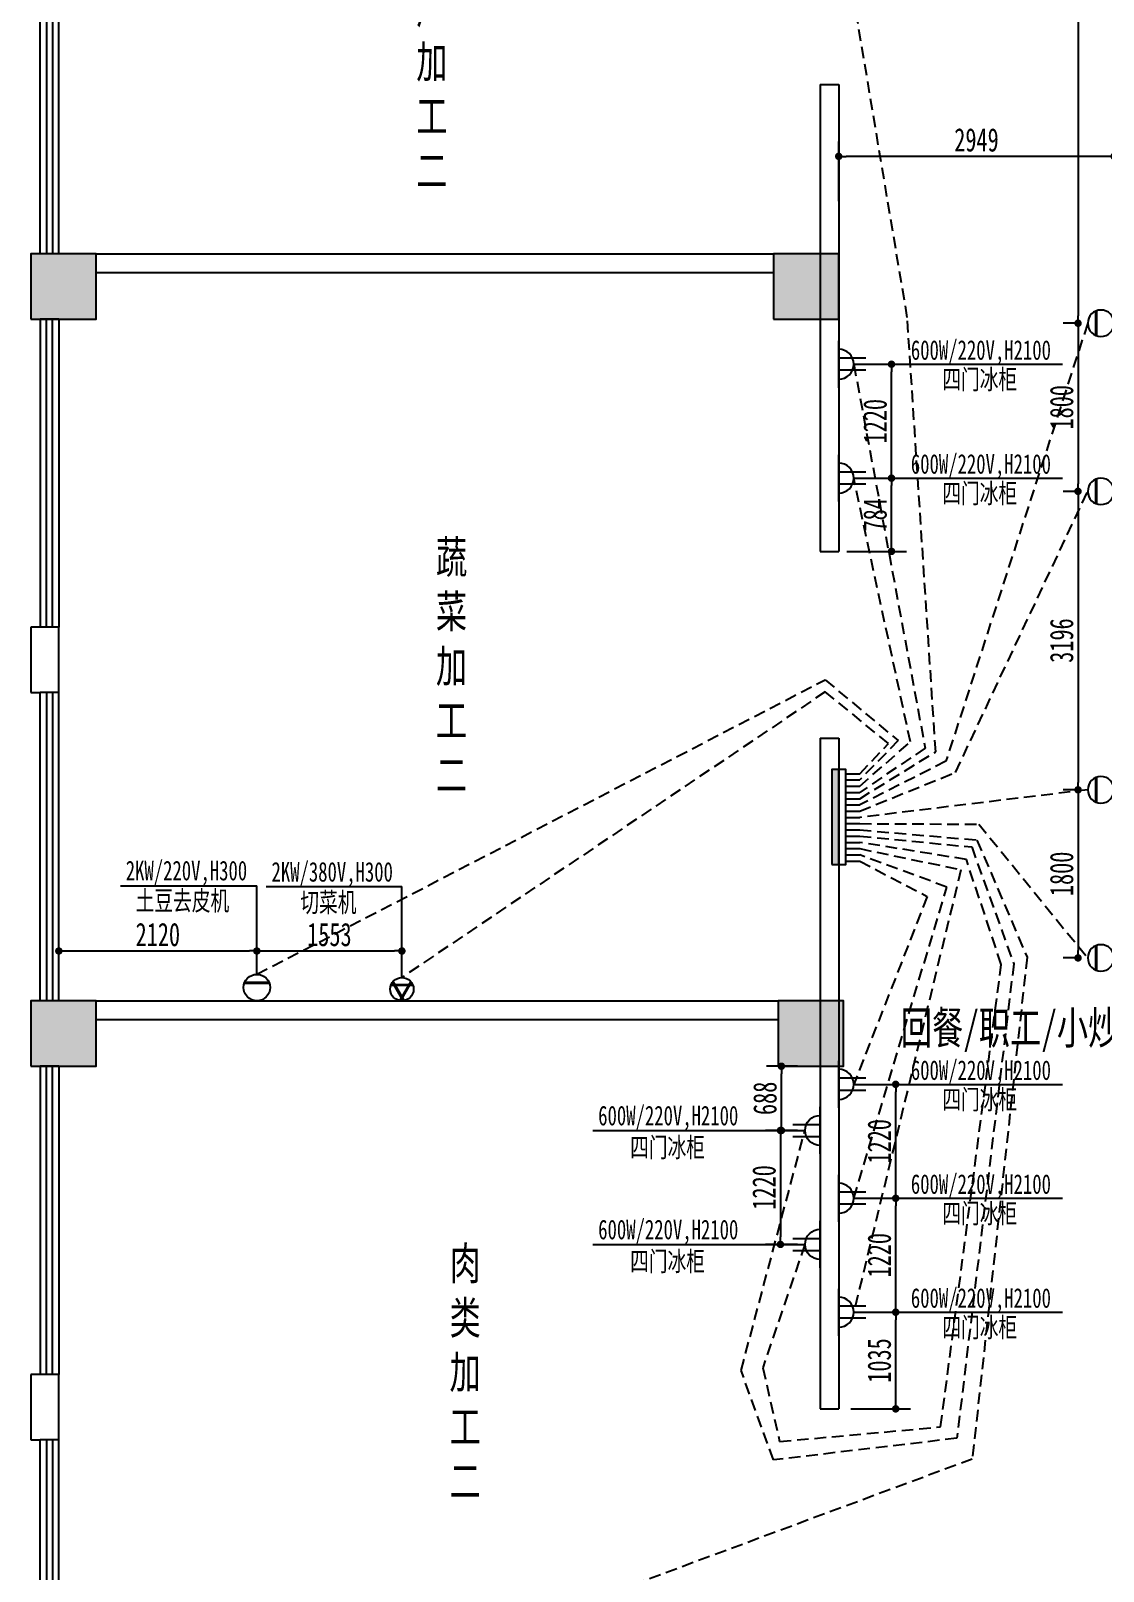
# Model space of a CAD drawing. Header units: inches. Extents: x -584 to 1446124, y -108140 to 99637.
# Drawn here: x 1323134 to 1334615, y 23022 to 39516 of the extents above; entities that cross this region are included whole.
import ezdxf

# ---------------------------------------------------------------- set-up
doc = ezdxf.new("R2010")
doc.units = ezdxf.units.IN
doc.header["$MEASUREMENT"] = 0
doc.linetypes.add('HIDDEN', pattern=[0.375, 0.25, -0.125])
for name, color, linetype in [('COLUMN', 6, 'Continuous'), ('WALL', 7, 'Continuous'), ('WINDOW', 3, 'Continuous'), ('供排水', 4, 'Continuous'), ('电位', 1, 'Continuous')]:
    doc.layers.add(name, color=color, linetype=linetype)
doc.styles.get("Standard").update_dxf_attribs({"font": '', "width": 0.7, "height": 250})
doc.styles.add('STYLE4', font='', dxfattribs={"width": 0.7, "height": 180})
doc.styles.get('Standard').set_extended_font_data('NSimSun')
doc.styles.get('STYLE4').set_extended_font_data('NSimSun')
doc.dimstyles.new('电路', dxfattribs={"dimscale": 80, "dimtxt": 2.5, "dimasz": 1, "dimexe": 2, "dimexo": 1, "dimtad": 1, "dimdec": 0, "dimtxsty": 'Standard', "dimblk": 'DOT', "dimcen": 1, "dimclrd": 6, "dimclre": 6, "dimclrt": 6, "dimadec": 0, "dimazin": 0, "dimtfac": 1, "dimtdec": 0, "dimtmove": 0, "dimatfit": 3, "dimfxl": 0, "dimarcsym": 0})

# ---------------------------------------------------------------- blocks, each defined once
blk = doc.blocks.new('_FZH')
at = {"layer": 'WALL'}
blk.add_lwpolyline([(-0.5, -0.5), (0.5, -0.5), (0.5, 0.5), (-0.5, 0.5)], close=True, dxfattribs=at)
blk.add_solid([(-0.5, -0.5), (0.5, -0.5), (-0.5, 0.5), (0.5, 0.5)], dxfattribs=at)
blk = doc.blocks.new('$TCHSYS$WIN2D')
for p, q in [((-0.5, 0.5), (0.5, 0.5)), ((-0.5, 0.5), (-0.5, -0.5)), ((0.5, 0.5), (0.5, -0.5)), ((0.5, 0.1667), (-0.5, 0.1667)), ((0.5, -0.1667), (-0.5, -0.1667)), ((-0.5, -0.5), (0.5, -0.5))]:
    blk.add_line(p, q)
blk = doc.blocks.new('A$C3BCC7316')
at = {"layer": '电位'}
for p, q in [((99, 215), (404, 215)), ((104, 226), (399, 226)), ((0, 0), (503, 0))]:
    blk.add_line(p, q, dxfattribs=at)
blk.add_circle((252, 161), 161, dxfattribs=at)
blk = doc.blocks.new('A$C14B745F9')
at = {"layer": '电位'}
for p, q in [((0, 503), (0, 0)), ((1, 233), (257, 381)), ((257, 122), (1, 270)), ((3, 222), (266, 374)), ((266, 129), (3, 281)), ((215, 404), (215, 99)), ((226, 399), (226, 104))]:
    blk.add_line(p, q, dxfattribs=at)
blk.add_circle((161, 252), 161, dxfattribs=at)
blk = doc.blocks.new('A$C45DF5A34')
at = {"layer": '电位', "color": 4, "rotation": 90}
blk.add_blockref('A$C14B745F9', (503, 0), dxfattribs=at)
blk = doc.blocks.new('A$C719F3E81')
at = {"layer": '电位', "color": 4, "rotation": 180}
blk.add_blockref('A$C45DF5A34', (503, 323), dxfattribs=at)
blk = doc.blocks.new('A$C2F906CB9')
at = {"layer": '电位', "color": 1, "ltscale": 400}
blk.add_blockref('A$C719F3E81', (0, 0), dxfattribs=at)
blk = doc.blocks.new('A$C6BFE34A6')
at = {"layer": '电位', "xscale": 0.777089783281734, "yscale": 0.777089783281734, "zscale": 0.777089783281734}
blk.add_blockref('A$C2F906CB9', (0, 0), dxfattribs=at)
blk = doc.blocks.new('A$C67150746')
at = {"layer": '供排水', "color": 1, "rotation": 270}
blk.add_blockref('A$C6BFE34A6', (0, 391), dxfattribs=at)
blk = doc.blocks.new('A$C51460DDB')
at = {"layer": '电位', "linetype": 'ByBlock', "xscale": -1}
blk.add_blockref('A$C67150746', (251, 0), dxfattribs=at)
blk = doc.blocks.new('A$C75EF68A1')
at = {"layer": 'WALL', "color": 5, "rotation": 180}
blk.add_blockref('A$C51460DDB', (251, 391), dxfattribs=at)
blk = doc.blocks.new('A$C776A0E82')
at = {"layer": '电位', "color": 6}
blk.add_blockref('A$C75EF68A1', (0, 0), dxfattribs=at)
blk = doc.blocks.new('A$C12B31555')
at = {"layer": '电位', "color": 6, "rotation": 270}
blk.add_blockref('A$C776A0E82', (0, 251), dxfattribs=at)
blk = doc.blocks.new('A$C380528E4')
at = {"layer": '电位', "color": 6, "rotation": 180}
blk.add_blockref('A$C12B31555', (391, 251), dxfattribs=at)
blk = doc.blocks.new('_DOT')
at = {"color": 0, "linetype": 'ByBlock'}
blk.add_line((-0.5, 0), (-1, 0), dxfattribs=at)
at = {"color": 0, "linetype": 'ByBlock', "const_width": 0.5}
blk.add_lwpolyline([(-0.25, 0, 1), (0.25, 0, 1)], format="xyb", close=True, dxfattribs=at)
blk = doc.blocks.new('*D547')
at = {"layer": 'Defpoints', "color": 0, "transparency": 16777216}
for p in [(1325554, 29663), (1325554, 29432), (1323434, 29129)]:
    blk.add_point(p, dxfattribs=at)
at = {"layer": '电位', "color": 6, "lineweight": -2, "transparency": 16777216}
for p, q in [((1323434, 29209), (1323434, 29823)), ((1325554, 29512), (1325554, 29823)), ((1323514, 29663), (1325474, 29663))]:
    blk.add_line(p, q, dxfattribs=at)
at = {"layer": '电位', "color": 6, "lineweight": -2, "transparency": 16777216, "xscale": 80, "yscale": 80, "zscale": 80, "rotation": 180}
blk.add_blockref('_DOT', (1323434, 29663), dxfattribs=at)
at = {"layer": '电位', "color": 6, "lineweight": -2, "transparency": 16777216, "xscale": 80, "yscale": 80, "zscale": 80}
blk.add_blockref('_DOT', (1325554, 29663), dxfattribs=at)
at = {"layer": '电位', "color": 6, "transparency": 16777216, "insert": (1324494, 29838), "char_height": 250, "attachment_point": 5}
blk.add_mtext('2120', dxfattribs=at)
blk = doc.blocks.new('*D548')
at = {"layer": 'Defpoints', "color": 0, "transparency": 16777216}
for p in [(1327107, 29663), (1325554, 29432), (1327107, 29380)]:
    blk.add_point(p, dxfattribs=at)
at = {"layer": '电位', "color": 6, "lineweight": -2, "transparency": 16777216}
for p, q in [((1325554, 29512), (1325554, 29823)), ((1327107, 29460), (1327107, 29823)), ((1325634, 29663), (1327027, 29663))]:
    blk.add_line(p, q, dxfattribs=at)
at = {"layer": '电位', "color": 6, "lineweight": -2, "transparency": 16777216, "xscale": 80, "yscale": 80, "zscale": 80, "rotation": 180}
blk.add_blockref('_DOT', (1325554, 29663), dxfattribs=at)
at = {"layer": '电位', "color": 6, "lineweight": -2, "transparency": 16777216, "xscale": 80, "yscale": 80, "zscale": 80}
blk.add_blockref('_DOT', (1327107, 29663), dxfattribs=at)
at = {"layer": '电位', "color": 6, "transparency": 16777216, "insert": (1326331, 29838), "char_height": 250, "attachment_point": 5}
blk.add_mtext('1553', dxfattribs=at)
blk = doc.blocks.new('A$C383973DD')
at = {"layer": '电位'}
for p, q in [((0, 0), (0, 503)), ((292, 316), (0, 316)), ((292, 187), (0, 187))]:
    blk.add_line(p, q, dxfattribs=at)
blk.add_arc((0, 252), 161, 270, 90, dxfattribs=at)
blk = doc.blocks.new('A$C7F97516A')
at = {"layer": '电位', "color": 4, "xscale": -1}
blk.add_blockref('A$C383973DD', (292, 0), dxfattribs=at)
blk = doc.blocks.new('A$C624B2101')
at = {"rotation": 180}
blk.add_blockref('A$C7F97516A', (292, 503), dxfattribs=at)
blk = doc.blocks.new('A$C76033D9E')
at = {"layer": '电位', "rotation": 180}
blk.add_blockref('A$C624B2101', (292, 503), dxfattribs=at)
blk = doc.blocks.new('A$C748C3124')
at = {"layer": '电位', "rotation": 90}
blk.add_blockref('A$C76033D9E', (503, 0), dxfattribs=at)
blk = doc.blocks.new('A$C42B0259F')
at = {"layer": '电位', "ltscale": 5, "xscale": -1, "rotation": 180}
blk.add_blockref('A$C748C3124', (0, 292), dxfattribs=at)
blk = doc.blocks.new('A$C46FF7360')
at = {"layer": '供排水', "color": 1, "rotation": 270}
blk.add_blockref('A$C42B0259F', (0, 503), dxfattribs=at)
blk = doc.blocks.new('A$C2916719F')
at = {"layer": '电位', "linetype": 'ByBlock', "rotation": 180}
blk.add_blockref('A$C46FF7360', (292, 503), dxfattribs=at)
blk = doc.blocks.new('A$C03132E9D')
at = {"layer": '电位', "linetype": 'ByBlock', "rotation": 270}
blk.add_blockref('A$C2916719F', (0, 292), dxfattribs=at)
blk = doc.blocks.new('A$C6B0667CD')
at = {"layer": '电位', "rotation": 89.99999999999999}
blk.add_blockref('A$C03132E9D', (292, 0), dxfattribs=at)
blk = doc.blocks.new('A$C1DA46B52')
at = {"layer": '电位', "xscale": -1, "rotation": 180}
blk.add_blockref('A$C6B0667CD', (0, 503), dxfattribs=at)
blk = doc.blocks.new('A$C30686D04')
at = {"layer": 'WALL', "color": 5, "rotation": 90}
blk.add_blockref('A$C1DA46B52', (503, 0), dxfattribs=at)
blk = doc.blocks.new('A$C10C2449B')
at = {"layer": 'WALL', "color": 5, "rotation": 90}
blk.add_blockref('A$C30686D04', (292, 0), dxfattribs=at)
blk = doc.blocks.new('A$C50093F6F')
at = {"layer": '电位', "rotation": 270}
blk.add_blockref('A$C10C2449B', (0, 292), dxfattribs=at)
blk = doc.blocks.new('A$C5F826928')
at = {"layer": '电位', "rotation": 270}
blk.add_blockref('A$C50093F6F', (0, 503), dxfattribs=at)
blk = doc.blocks.new('*D549')
at = {"layer": 'Defpoints', "color": 0, "transparency": 16777216}
for p in [(1331423, 27741), (1331160, 26521), (1331423, 26521)]:
    blk.add_point(p, dxfattribs=at)
at = {"layer": '电位', "color": 6, "lineweight": -2, "transparency": 16777216}
for p, q in [((1331343, 27741), (1331000, 27741)), ((1331160, 27661), (1331160, 26601)), ((1331343, 26521), (1331000, 26521))]:
    blk.add_line(p, q, dxfattribs=at)
at = {"layer": '电位', "color": 6, "lineweight": -2, "transparency": 16777216, "xscale": 80, "yscale": 80, "zscale": 80}
for p, rotation in [((1331160, 27741), 90), ((1331160, 26521), 270)]:
    blk.add_blockref('_DOT', p, dxfattribs=dict(at, rotation=rotation))
at = {"layer": '电位', "color": 6, "transparency": 16777216, "insert": (1330985, 27131), "char_height": 250, "attachment_point": 5, "rotation": 90}
blk.add_mtext('1220', dxfattribs=at)
blk = doc.blocks.new('*D550')
at = {"layer": 'Defpoints', "color": 0, "transparency": 16777216}
for p in [(1331170, 28429), (1331423, 28429), (1331423, 27741)]:
    blk.add_point(p, dxfattribs=at)
at = {"layer": '电位', "color": 6, "lineweight": -2, "transparency": 16777216}
for p, q in [((1331343, 28429), (1331010, 28429)), ((1331170, 27821), (1331170, 28349)), ((1331343, 27741), (1331010, 27741))]:
    blk.add_line(p, q, dxfattribs=at)
at = {"layer": '电位', "color": 6, "lineweight": -2, "transparency": 16777216, "xscale": 80, "yscale": 80, "zscale": 80}
for p, rotation in [((1331170, 28429), 90), ((1331170, 27741), 270)]:
    blk.add_blockref('_DOT', p, dxfattribs=dict(at, rotation=rotation))
at = {"layer": '电位', "color": 6, "transparency": 16777216, "insert": (1330995, 28085), "char_height": 250, "attachment_point": 5, "rotation": 90}
blk.add_mtext('688', dxfattribs=at)
blk = doc.blocks.new('*D559')
at = {"layer": 'Defpoints', "color": 0, "transparency": 16777216}
for p in [(1334046, 43436), (1334346, 36385), (1334449, 36385)]:
    blk.add_point(p, dxfattribs=at)
at = {"layer": '电位', "color": 6, "lineweight": -2, "transparency": 16777216}
for p, q in [((1334126, 43436), (1334506, 43436)), ((1334346, 43356), (1334346, 36465)), ((1334369, 36385), (1334186, 36385))]:
    blk.add_line(p, q, dxfattribs=at)
at = {"layer": '电位', "color": 6, "lineweight": -2, "transparency": 16777216, "xscale": 80, "yscale": 80, "zscale": 80}
for p, rotation in [((1334346, 43436), 90), ((1334346, 36385), 270)]:
    blk.add_blockref('_DOT', p, dxfattribs=dict(at, rotation=rotation))
at = {"layer": '电位', "color": 6, "transparency": 16777216, "insert": (1334171, 39911), "char_height": 250, "attachment_point": 5, "rotation": 90}
blk.add_mtext('7051', dxfattribs=at)
blk = doc.blocks.new('*D560')
at = {"layer": 'Defpoints', "color": 0, "transparency": 16777216}
for p in [(1334449, 36385), (1334346, 34585), (1334449, 34585)]:
    blk.add_point(p, dxfattribs=at)
at = {"layer": '电位', "color": 6, "lineweight": -2, "transparency": 16777216}
for p, q in [((1334369, 36385), (1334186, 36385)), ((1334346, 36305), (1334346, 34665)), ((1334369, 34585), (1334186, 34585))]:
    blk.add_line(p, q, dxfattribs=at)
at = {"layer": '电位', "color": 6, "lineweight": -2, "transparency": 16777216, "xscale": 80, "yscale": 80, "zscale": 80}
for p, rotation in [((1334346, 36385), 90), ((1334346, 34585), 270)]:
    blk.add_blockref('_DOT', p, dxfattribs=dict(at, rotation=rotation))
at = {"layer": '电位', "color": 6, "transparency": 16777216, "insert": (1334171, 35485), "char_height": 250, "attachment_point": 5, "rotation": 90}
blk.add_mtext('1800', dxfattribs=at)
blk = doc.blocks.new('*D561')
at = {"layer": 'Defpoints', "color": 0, "transparency": 16777216}
for p in [(1334449, 34585), (1334346, 31389), (1334449, 31389)]:
    blk.add_point(p, dxfattribs=at)
at = {"layer": '电位', "color": 6, "lineweight": -2, "transparency": 16777216}
for p, q in [((1334369, 34585), (1334186, 34585)), ((1334346, 34505), (1334346, 31469)), ((1334369, 31389), (1334186, 31389))]:
    blk.add_line(p, q, dxfattribs=at)
at = {"layer": '电位', "color": 6, "lineweight": -2, "transparency": 16777216, "xscale": 80, "yscale": 80, "zscale": 80}
for p, rotation in [((1334346, 34585), 90), ((1334346, 31389), 270)]:
    blk.add_blockref('_DOT', p, dxfattribs=dict(at, rotation=rotation))
at = {"layer": '电位', "color": 6, "transparency": 16777216, "insert": (1334171, 32987), "char_height": 250, "attachment_point": 5, "rotation": 90}
blk.add_mtext('3196', dxfattribs=at)
blk = doc.blocks.new('*D562')
at = {"layer": 'Defpoints', "color": 0, "transparency": 16777216}
for p in [(1334449, 31389), (1334346, 29589), (1334449, 29589)]:
    blk.add_point(p, dxfattribs=at)
at = {"layer": '电位', "color": 6, "lineweight": -2, "transparency": 16777216}
for p, q in [((1334369, 31389), (1334186, 31389)), ((1334346, 31309), (1334346, 29669)), ((1334369, 29589), (1334186, 29589))]:
    blk.add_line(p, q, dxfattribs=at)
at = {"layer": '电位', "color": 6, "lineweight": -2, "transparency": 16777216, "xscale": 80, "yscale": 80, "zscale": 80}
for p, rotation in [((1334346, 31389), 90), ((1334346, 29589), 270)]:
    blk.add_blockref('_DOT', p, dxfattribs=dict(at, rotation=rotation))
at = {"layer": '电位', "color": 6, "transparency": 16777216, "insert": (1334171, 30489), "char_height": 250, "attachment_point": 5, "rotation": 90}
blk.add_mtext('1800', dxfattribs=at)
blk = doc.blocks.new('*D563')
at = {"layer": 'Defpoints', "color": 0, "transparency": 16777216}
for p in [(1331784, 38172), (1331784, 37285), (1334733, 37285)]:
    blk.add_point(p, dxfattribs=at)
at = {"layer": '电位', "color": 6, "lineweight": -2, "transparency": 16777216}
for p, q in [((1331784, 37692), (1331784, 38332)), ((1334733, 37692), (1334733, 38332)), ((1334653, 38172), (1331864, 38172))]:
    blk.add_line(p, q, dxfattribs=at)
at = {"layer": '电位', "color": 6, "lineweight": -2, "transparency": 16777216, "xscale": 80, "yscale": 80, "zscale": 80, "rotation": 180}
blk.add_blockref('_DOT', (1331784, 38172), dxfattribs=at)
at = {"layer": '电位', "color": 6, "lineweight": -2, "transparency": 16777216, "xscale": 80, "yscale": 80, "zscale": 80}
blk.add_blockref('_DOT', (1334733, 38172), dxfattribs=at)
at = {"layer": '电位', "color": 6, "transparency": 16777216, "insert": (1333259, 38347), "char_height": 250, "attachment_point": 5}
blk.add_mtext('2949', dxfattribs=at)
blk = doc.blocks.new('*D564')
at = {"layer": 'Defpoints', "color": 0, "transparency": 16777216}
for p in [(1331946, 25795), (1332394, 25795), (1331784, 24760)]:
    blk.add_point(p, dxfattribs=at)
at = {"layer": '电位', "color": 6, "lineweight": -2, "transparency": 16777216}
for p, q in [((1332026, 25795), (1332554, 25795)), ((1332394, 24840), (1332394, 25715)), ((1331914, 24760), (1332554, 24760))]:
    blk.add_line(p, q, dxfattribs=at)
at = {"layer": '电位', "color": 6, "lineweight": -2, "transparency": 16777216, "xscale": 80, "yscale": 80, "zscale": 80}
for p, rotation in [((1332394, 25795), 90), ((1332394, 24760), 270)]:
    blk.add_blockref('_DOT', p, dxfattribs=dict(at, rotation=rotation))
at = {"layer": '电位', "color": 6, "transparency": 16777216, "insert": (1332219, 25278), "char_height": 250, "attachment_point": 5, "rotation": 90}
blk.add_mtext('1035', dxfattribs=at)
blk = doc.blocks.new('*D565')
at = {"layer": 'Defpoints', "color": 0, "transparency": 16777216}
for p in [(1331946, 27015), (1332394, 27015), (1331946, 25795)]:
    blk.add_point(p, dxfattribs=at)
at = {"layer": '电位', "color": 6, "lineweight": -2, "transparency": 16777216}
for p, q in [((1332026, 27015), (1332554, 27015)), ((1332394, 25875), (1332394, 26935)), ((1332026, 25795), (1332554, 25795))]:
    blk.add_line(p, q, dxfattribs=at)
at = {"layer": '电位', "color": 6, "lineweight": -2, "transparency": 16777216, "xscale": 80, "yscale": 80, "zscale": 80}
for p, rotation in [((1332394, 27015), 90), ((1332394, 25795), 270)]:
    blk.add_blockref('_DOT', p, dxfattribs=dict(at, rotation=rotation))
at = {"layer": '电位', "color": 6, "transparency": 16777216, "insert": (1332219, 26405), "char_height": 250, "attachment_point": 5, "rotation": 90}
blk.add_mtext('1220', dxfattribs=at)
blk = doc.blocks.new('*D566')
at = {"layer": 'Defpoints', "color": 0, "transparency": 16777216}
for p in [(1331946, 28235), (1332394, 28235), (1331946, 27015)]:
    blk.add_point(p, dxfattribs=at)
at = {"layer": '电位', "color": 6, "lineweight": -2, "transparency": 16777216}
for p, q in [((1332026, 28235), (1332554, 28235)), ((1332394, 27095), (1332394, 28155)), ((1332026, 27015), (1332554, 27015))]:
    blk.add_line(p, q, dxfattribs=at)
at = {"layer": '电位', "color": 6, "lineweight": -2, "transparency": 16777216, "xscale": 80, "yscale": 80, "zscale": 80}
for p, rotation in [((1332394, 28235), 90), ((1332394, 27015), 270)]:
    blk.add_blockref('_DOT', p, dxfattribs=dict(at, rotation=rotation))
at = {"layer": '电位', "color": 6, "transparency": 16777216, "insert": (1332219, 27625), "char_height": 250, "attachment_point": 5, "rotation": 90}
blk.add_mtext('1220', dxfattribs=at)
blk = doc.blocks.new('*D567')
at = {"layer": 'Defpoints', "color": 0, "transparency": 16777216}
for p in [(1331946, 34726), (1332349, 34726), (1331784, 33942)]:
    blk.add_point(p, dxfattribs=at)
at = {"layer": '电位', "color": 6, "lineweight": -2, "transparency": 16777216}
for p, q in [((1332026, 34726), (1332509, 34726)), ((1332349, 34022), (1332349, 34646)), ((1331869, 33942), (1332509, 33942))]:
    blk.add_line(p, q, dxfattribs=at)
at = {"layer": '电位', "color": 6, "lineweight": -2, "transparency": 16777216, "xscale": 80, "yscale": 80, "zscale": 80}
for p, rotation in [((1332349, 34726), 90), ((1332349, 33942), 270)]:
    blk.add_blockref('_DOT', p, dxfattribs=dict(at, rotation=rotation))
at = {"layer": '电位', "color": 6, "transparency": 16777216, "insert": (1332174, 34334), "char_height": 250, "attachment_point": 5, "rotation": 90}
blk.add_mtext('784', dxfattribs=at)
blk = doc.blocks.new('*D568')
at = {"layer": 'Defpoints', "color": 0, "transparency": 16777216}
for p in [(1331946, 35946), (1332349, 35946), (1331946, 34726)]:
    blk.add_point(p, dxfattribs=at)
at = {"layer": '电位', "color": 6, "lineweight": -2, "transparency": 16777216}
for p, q in [((1332026, 35946), (1332509, 35946)), ((1332349, 34806), (1332349, 35866)), ((1332026, 34726), (1332509, 34726))]:
    blk.add_line(p, q, dxfattribs=at)
at = {"layer": '电位', "color": 6, "lineweight": -2, "transparency": 16777216, "xscale": 80, "yscale": 80, "zscale": 80}
for p, rotation in [((1332349, 35946), 90), ((1332349, 34726), 270)]:
    blk.add_blockref('_DOT', p, dxfattribs=dict(at, rotation=rotation))
at = {"layer": '电位', "color": 6, "transparency": 16777216, "insert": (1332174, 35336), "char_height": 250, "attachment_point": 5, "rotation": 90}
blk.add_mtext('1220', dxfattribs=at)

msp = doc.modelspace()

# ---------------------------------------------------------------- hatches: boundary and pattern name
at = {"layer": '电位'}
msp.add_hatch(color=1, dxfattribs=at).paths.add_polyline_path([(1331784.2, 31605.2), (1331709.8, 31605.2), (1331709.8, 30587.8), (1331784.2, 30587.8)])

# ---------------------------------------------------------------- linework, layer by layer
at = {"layer": 'COLUMN'}
for p, q in [((1323234.2, 33129.5), (1323134.2, 33129.5)), ((1323134.2, 33129.5), (1323134.2, 32429.5)), ((1323434.2, 32429.5), (1323434.2, 33129.5)), ((1323134.2, 32429.5), (1323234.2, 32429.5)), ((1323234.2, 25129.5), (1323134.2, 25129.5)), ((1323134.2, 25129.5), (1323134.2, 24429.5)), ((1323434.2, 24429.5), (1323434.2, 25129.5)), ((1323134.2, 24429.5), (1323234.2, 24429.5))]:
    msp.add_line(p, q, dxfattribs=at)
at = {"layer": 'WALL'}
for p, q in [((1331584.2, 38939.8), (1331584.2, 33942.3)), ((1331584.2, 38939.8), (1331784.2, 38939.8)), ((1331784.2, 38939.8), (1331784.2, 33942.3)), ((1323834.2, 37129.5), (1331084.2, 37129.5)), ((1323834.2, 36929.5), (1331084.2, 36929.5)), ((1331584.2, 33942.3), (1331784.2, 33942.3)), ((1331584.2, 31942.3), (1331584.2, 24759.9)), ((1331584.2, 31942.3), (1331784.2, 31942.3)), ((1331784.2, 31942.3), (1331784.2, 24759.9)), ((1323834.2, 29129.5), (1331134.2, 29129.5)), ((1323834.2, 28929.5), (1331134.2, 28929.5)), ((1331584.2, 24759.9), (1331784.2, 24759.9))]:
    msp.add_line(p, q, dxfattribs=at)
at = {"layer": '电位', "linetype": 'HIDDEN', "ltscale": 500}
for p, q in [((1332517.8, 36447.3), (1331584.2, 42012.2)), ((1332822.2, 31796.3), (1332517.8, 36447.3)), ((1334449.3, 36385.1), (1332932.4, 31695.7)), ((1331945.5, 35946.1), (1332709.9, 31834.9)), ((1332550.8, 31901.5), (1331945.5, 34726.1)), ((1333034.8, 31575.3), (1334449.3, 34585.1)), ((1325553.9, 29413.5), (1331637.4, 32566.1)), ((1331637.4, 32566.1), (1332421.8, 31916.3)), ((1331640.4, 32438.6), (1327107.4, 29380.3)), ((1332316.4, 31884.1), (1331640.4, 32438.6)), ((1332421.8, 31916.3), (1332008.5, 31494.7)), ((1332008.5, 31427.8), (1332550.8, 31901.5)), ((1332008.5, 31561.5), (1332316.4, 31884.1)), ((1332709.9, 31834.9), (1332008.5, 31360.9)), ((1332008.5, 31294), (1332822.2, 31796.3)), ((1332932.4, 31695.7), (1332008.5, 31227.1)), ((1332008.5, 31160.3), (1333034.8, 31575.3)), ((1334449.3, 31389.1), (1332008.5, 31093.4)), ((1332008.5, 31026.5), (1333284.9, 31020.8)), ((1333284.9, 31020.8), (1334449.3, 29589.1)), ((1332008.5, 30959.6), (1333263.5, 30851.4)), ((1332008.5, 30892.7), (1333207.6, 30777)), ((1333263.5, 30851.4), (1333800.3, 29596.5)), ((1333150.8, 30642.8), (1332008.5, 30825.9)), ((1332008.5, 30759), (1333092.3, 30533.2)), ((1332941.2, 30347.7), (1332008.5, 30692.1)), ((1333207.6, 30777), (1333657.8, 29525.9)), ((1333092.3, 30533.2), (1331945.5, 25795.1)), ((1332008.5, 30625.2), (1332731.1, 30246.4)), ((1333523.6, 29518.1), (1333150.8, 30642.8)), ((1331945.5, 27015.1), (1332941.2, 30347.7)), ((1332731.1, 30246.4), (1331945.5, 28235.1)), ((1333657.8, 29525.9), (1333049.4, 24445.6)), ((1333800.3, 29596.5), (1333214, 24222.5)), ((1332875.2, 24567.2), (1333523.6, 29518.1)), ((1330738.5, 25170.8), (1331422.8, 27741.1)), ((1331422.8, 26521.1), (1330970.8, 25199.6)), ((1331086.9, 24213.6), (1330738.5, 25170.8)), ((1330970.8, 25199.6), (1331150.8, 24410.6)), ((1333049.4, 24445.6), (1331086.9, 24213.6)), ((1331150.8, 24410.6), (1332875.2, 24567.2)), ((1333214, 24222.5), (1325644.4, 21413.5))]:
    msp.add_line(p, q, dxfattribs=at)
at = {"layer": '电位', "color": 4}
for p, q in [((1331945.5, 35946.1), (1334180.3, 35946.1)), ((1331945.5, 34726.1), (1334180.3, 34726.1)), ((1324094.3, 30359.6), (1325553.9, 30359.6)), ((1325553.9, 29416.6), (1325553.9, 30359.6)), ((1325654.8, 30354.8), (1327107.4, 30354.8)), ((1327107.4, 29380.3), (1327107.4, 30354.8)), ((1331945.5, 28235.1), (1334180.3, 28235.1)), ((1329151.9, 27741.1), (1331422.8, 27741.1)), ((1331945.5, 27015.1), (1334180.3, 27015.1)), ((1329151.9, 26521.1), (1331422.8, 26521.1)), ((1331945.5, 25795.1), (1334180.3, 25795.1))]:
    msp.add_line(p, q, dxfattribs=at)
at = {"layer": '电位'}
for p, q in [((1331784.2, 30587.8), (1331784.2, 31605.2)), ((1331858.5, 31561.5), (1332008.5, 31561.5)), ((1331858.5, 31494.7), (1332008.5, 31494.7)), ((1331858.5, 31427.8), (1332008.5, 31427.8)), ((1331858.5, 31360.9), (1332008.5, 31360.9)), ((1331858.5, 31294), (1332008.5, 31294)), ((1331858.5, 31227.1), (1332008.5, 31227.1)), ((1331858.5, 31160.3), (1332008.5, 31160.3)), ((1331858.5, 31093.4), (1332008.5, 31093.4)), ((1331858.5, 31026.5), (1332008.5, 31026.5)), ((1331858.5, 30959.6), (1332008.5, 30959.6)), ((1331858.5, 30892.7), (1332008.5, 30892.7)), ((1331858.5, 30825.9), (1332008.5, 30825.9)), ((1331858.5, 30759), (1332008.5, 30759)), ((1331858.5, 30692.1), (1332008.5, 30692.1)), ((1331858.5, 30625.2), (1332008.5, 30625.2))]:
    msp.add_line(p, q, dxfattribs=at)
msp.add_lwpolyline([(1331709.8, 30587.8), (1331858.5, 30587.8), (1331858.5, 31605.2), (1331709.8, 31605.2)], close=True, dxfattribs=at)

# ---------------------------------------------------------------- block references
at = {"layer": 'COLUMN', "xscale": 700, "yscale": 700, "zscale": 700}
for p in [(1323484.2, 36779.5), (1331434.2, 36779.5), (1323484.2, 28779.5), (1331484.2, 28779.5)]:
    msp.add_blockref('_FZH', p, dxfattribs=at)
at = {"layer": 'WINDOW', "yscale": -200, "rotation": 90}
for p, xscale, zscale in [((1323334.2, 38929.5), 3600, 3600), ((1323334.2, 34779.5), -3300, -3300), ((1323334.2, 30779.5), 3300, 3300), ((1323334.2, 26779.5), -3300, -3300), ((1323334.2, 22779.5), 3300, 3300)]:
    msp.add_blockref('$TCHSYS$WIN2D', p, dxfattribs=dict(at, xscale=xscale, zscale=zscale))
at = {"layer": '电位', "xscale": -0.8800000001210719, "yscale": 0.8800000000046566, "zscale": 0.88, "rotation": 90}
for p in [(1334733.3, 36606.4), (1334733.3, 34806.4), (1334733.3, 31610.4), (1334733.3, 29810.4)]:
    msp.add_blockref('A$C3BCC7316', p, dxfattribs=at)
at = {"layer": '电位', "xscale": -1}
for p in [(1332075.9, 35694.5), (1332075.9, 34474.5), (1332075.9, 27983.5), (1332075.9, 26763.5), (1332075.9, 25543.5)]:
    msp.add_blockref('A$C5F826928', p, dxfattribs=at)
at = {"layer": '电位', "xscale": 0.8800000001210719, "yscale": 0.8800000000046566, "zscale": 0.88}
msp.add_blockref('A$C3BCC7316', (1325332.5, 29129.5), dxfattribs=at)
at = {"layer": '电位', "color": 6, "xscale": -1, "rotation": 180}
msp.add_blockref('A$C380528E4', (1326911.9, 29380.3), dxfattribs=at)
at = {"layer": '电位'}
for p in [(1331292.4, 27489.6), (1331292.4, 26269.6)]:
    msp.add_blockref('A$C5F826928', p, dxfattribs=at)

# ---------------------------------------------------------------- texts
at = {"layer": 'WALL', "char_height": 350, "attachment_point": 1}
for s, insert, width in [('{\\C0;水产加工二}', (1327260.8, 40527.3), 350), ('{\\C0;蔬菜加工二 }', (1327470.6, 34055.9), 350), ('{\\C0;回餐/职工/小炒副食操作间}', (1332449.2, 29016.1), 5316.5), ('{\\C0;肉类加工二}', (1327617.3, 26494.2), 350)]:
    msp.add_mtext(s, dxfattribs=dict(at, insert=insert, width=width))
at = {"layer": '电位', "color": 4, "style": 'STYLE4', "width": 0.7}
for s, p in [('600W/220V,H2100', (1332556.2, 35993.7)), ('四门冰柜', (1332892.5, 35678.4)), ('600W/220V,H2100', (1332556.2, 34773.7)), ('四门冰柜', (1332892.5, 34458.4)), ('2KW/220V,H300', (1324150.5, 30419.5)), ('2KW/380V,H300', (1325711, 30406.2)), ('土豆去皮机', (1324256.1, 30097.1)), ('切菜机', (1326019.8, 30079.5)), ('600W/220V,H2100', (1332556.2, 28282.7)), ('四门冰柜', (1332892.5, 27967.4)), ('600W/220V,H2100', (1329208.9, 27795.9)), ('四门冰柜', (1329550.3, 27455.4)), ('600W/220V,H2100', (1332556.2, 27062.7)), ('四门冰柜', (1332892.5, 26747.4)), ('600W/220V,H2100', (1329208.9, 26575.9)), ('四门冰柜', (1329550.3, 26235.4)), ('600W/220V,H2100', (1332556.2, 25842.7)), ('四门冰柜', (1332892.5, 25527.4))]:
    msp.add_text(s, height=210, rotation=359.98979, dxfattribs=at).set_placement(p)

# ---------------------------------------------------------------- dimensions: what is measured, and where the dimension line sits
at = {"layer": '电位', "color": 1}
for base, p1, p2, override, picture, middle in [((1334346.5, 36385.1), (1334046.1, 43436.1), (1334449.3, 36385.1), {"dimfxl": 6, "dimfxlon": 1}, '*D559', (1334171.5, 39910.6)), ((1334346.5, 34585.1), (1334449.3, 36385.1), (1334449.3, 34585.1), {"dimtmove": 1, "dimfxl": 6, "dimfxlon": 1}, '*D560', (1334171.5, 35485.1)), ((1332348.8, 35946.1), (1331945.5, 34726.1), (1331945.5, 35946.1), {"dimtmove": 1, "dimfxl": 6, "dimfxlon": 1}, '*D568', (1332173.8, 35336.1)), ((1332348.8, 34726.1), (1331784.2, 33942.3), (1331945.5, 34726.1), {"dimfxl": 6, "dimfxlon": 1}, '*D567', (1332173.8, 34334.2)), ((1334346.5, 31389.1), (1334449.3, 34585.1), (1334449.3, 31389.1), {"dimtmove": 1, "dimfxl": 6, "dimfxlon": 1}, '*D561', (1334171.5, 32987.1)), ((1334346.5, 29589.1), (1334449.3, 31389.1), (1334449.3, 29589.1), {"dimtmove": 1, "dimfxl": 6, "dimfxlon": 1}, '*D562', (1334171.5, 30489.1)), ((1331170, 28429.5), (1331422.8, 27741.1), (1331422.8, 28429.5), {"dimfxl": 6, "dimfxlon": 1}, '*D550', (1330995, 28085.3)), ((1332393.9, 28235.1), (1331945.5, 27015.1), (1331945.5, 28235.1), {"dimtmove": 1, "dimfxl": 6, "dimfxlon": 1}, '*D566', (1332218.9, 27625.1)), ((1331160.3, 26521.1), (1331422.8, 27741.1), (1331422.8, 26521.1), {"dimtmove": 1, "dimfxl": 6, "dimfxlon": 1}, '*D549', (1330985.3, 27131.1)), ((1332393.9, 27015.1), (1331945.5, 25795.1), (1331945.5, 27015.1), {"dimtmove": 1, "dimfxl": 6, "dimfxlon": 1}, '*D565', (1332218.9, 26405.1)), ((1332393.9, 25795.1), (1331784.2, 24759.9), (1331945.5, 25795.1), {"dimfxl": 6, "dimfxlon": 1}, '*D564', (1332218.9, 25277.5))]:
    dim = msp.add_linear_dim(base=base, p1=p1, p2=p2, angle=90, dimstyle='电路', override=override, dxfattribs=at)
    dim.commit()
    dim.dimension.update_dxf_attribs({"geometry": picture, "text_midpoint": middle})
for base, p1, p2, override, picture, middle in [((1331784.2, 38172.1), (1334733.3, 37285.1), (1331784.2, 37285.1), {"dimfxl": 6, "dimfxlon": 1}, '*D563', (1333258.7, 38347.1)), ((1325553.9, 29663.5), (1323434.2, 29129.5), (1325553.9, 29432), {"dimfxl": 6, "dimfxlon": 1}, '*D547', (1324494, 29838.5)), ((1327107.3663, 29663.4908), (1325553.8966, 29431.9858), (1327107.3663, 29380.2821), {"dimtmove": 1, "dimfxl": 6, "dimfxlon": 1}, '*D548', (1326330.6314, 29838.4908))]:
    dim = msp.add_linear_dim(base=base, p1=p1, p2=p2, dimstyle='电路', override=override, dxfattribs=at)
    dim.commit()
    dim.dimension.update_dxf_attribs({"geometry": picture, "text_midpoint": middle})

doc.saveas('drawing.dxf')
